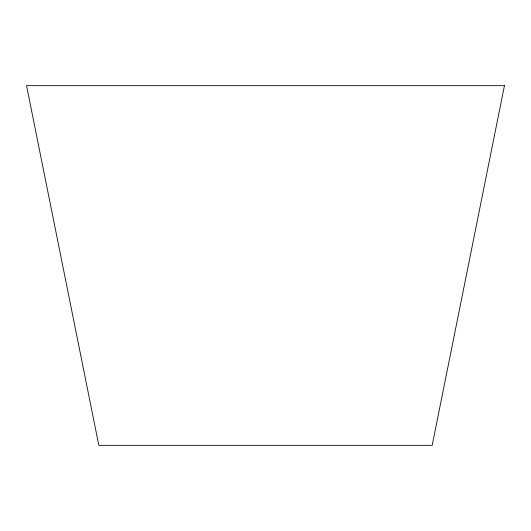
<?xml version="1.0" encoding="UTF-8"?>
<svg xmlns="http://www.w3.org/2000/svg" width="531" height="531" viewBox="0 0 531 531"><rect width="100%" height="100%" fill="white"/><g stroke="black" fill="none" stroke-linecap="round" stroke-linejoin="round"><path stroke-width="0.8" d="M504.45 85.664L432.181 445.336L98.819 445.336L26.55 85.664L504.45 85.664"/></g></svg>
